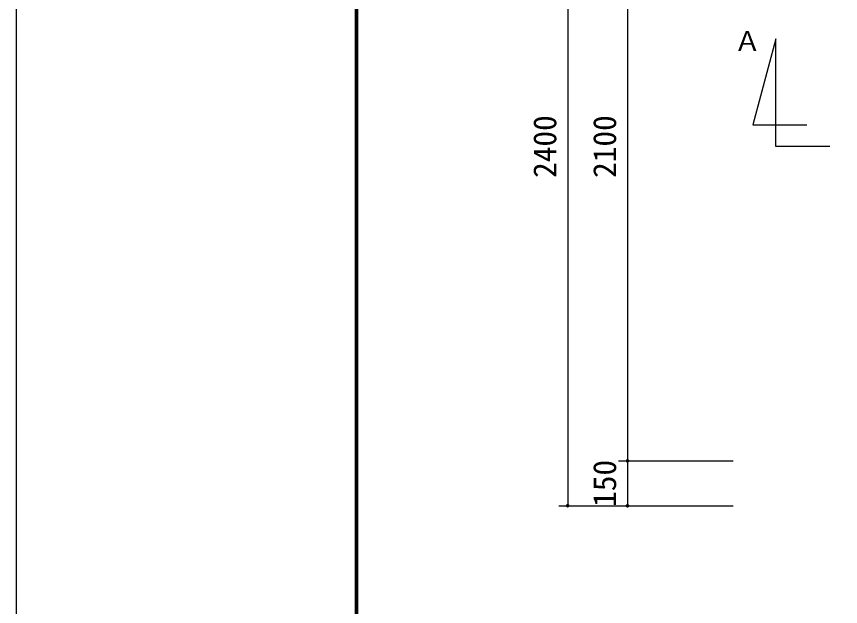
# Model space of a CAD drawing. Units: millimetres, scale not verified. Extents: x -11715 to 8910, y -9164 to 6308.
# Drawn here: x -8910 to -6156, y 2366 to 4337 of the extents above; entities that cross this region are included whole.
import ezdxf
from ezdxf.enums import TextEntityAlignment as Align

# ---------------------------------------------------------------- set-up
doc = ezdxf.new("R2010")
doc.units = ezdxf.units.MM
doc.header["$LTSCALE"] = 30
for name, color, linetype, lineweight in [('0-0_製作', 5, 'Continuous', 25), ('0-2_空気管', 3, 'Continuous', 25), ('0-F_図面枠', 7, 'Continuous', 25), ('1-0_Axis_waku', 7, 'Continuous', 25)]:
    doc.layers.add(name, color=color, linetype=linetype, lineweight=lineweight)
doc.styles.add('ＭＳ ゴシック', font='')
doc.styles.get('ＭＳ ゴシック').set_extended_font_data('MS Gothic')

msp = doc.modelspace()

# ---------------------------------------------------------------- linework, layer by layer
at = {"layer": '0-0_製作', "color": 2}
for p, q in [((-7067.64, 5102.37), (-7067.64, 2702.37)), ((-6867.64, 4952.37), (-6867.64, 2852.37)), ((-6897.64, 2852.37), (-6514.58, 2852.37)), ((-6867.64, 2852.37), (-6867.64, 2702.37)), ((-7097.64, 2702.37), (-6514.58, 2702.37)), ((-6897.64, 2702.37), (-6514.58, 2702.37))]:
    msp.add_line(p, q, dxfattribs=at)
at = {"layer": '0-0_製作'}
for points in [[(-6871.75, 2856.74), (-6873.64, 2852.37), (-6873.63, 2852.75)], [(-6871.75, 2856.74), (-6867.64, 2852.37), (-6873.64, 2852.37)], [(-6867.64, 2852.37), (-6873.6, 2851.62), (-6873.64, 2852.37)], [(-6871.75, 2856.74), (-6873.63, 2852.75), (-6872.27, 2856.19)], [(-6872.27, 2856.19), (-6873.63, 2852.75), (-6873.54, 2853.49)], [(-6867.64, 2852.37), (-6873.46, 2850.88), (-6873.6, 2851.62)], [(-6872.27, 2856.19), (-6873.54, 2853.49), (-6872.71, 2855.58)], [(-6872.71, 2855.58), (-6873.54, 2853.49), (-6873.35, 2854.22)], [(-6867.64, 2852.37), (-6873.22, 2850.16), (-6873.46, 2850.88)], [(-6872.71, 2855.58), (-6873.35, 2854.22), (-6873.07, 2854.92)], [(-6867.64, 2852.37), (-6872.9, 2849.48), (-6873.22, 2850.16)], [(-6867.64, 2852.37), (-6872.5, 2848.84), (-6872.9, 2849.48)], [(-6867.64, 2852.37), (-6872.02, 2848.26), (-6872.5, 2848.84)], [(-6867.64, 2852.37), (-6871.47, 2847.75), (-6872.02, 2848.26)], [(-6871.17, 2857.22), (-6867.64, 2852.37), (-6871.75, 2856.74)], [(-6867.64, 2852.37), (-6870.86, 2847.3), (-6871.47, 2847.75)], [(-6870.53, 2857.63), (-6867.64, 2852.37), (-6871.17, 2857.22)], [(-6867.64, 2852.37), (-6870.2, 2846.94), (-6870.86, 2847.3)], [(-6869.85, 2857.95), (-6867.64, 2852.37), (-6870.53, 2857.63)], [(-6867.64, 2852.37), (-6869.5, 2846.66), (-6870.2, 2846.94)], [(-6869.14, 2858.18), (-6867.64, 2852.37), (-6869.85, 2857.95)], [(-6867.64, 2846.37), (-6869.5, 2846.66), (-6867.64, 2852.37)], [(-6867.64, 2846.37), (-6868.77, 2846.48), (-6869.5, 2846.66)], [(-6868.4, 2858.32), (-6867.64, 2852.37), (-6869.14, 2858.18)], [(-6867.64, 2846.37), (-6868.02, 2846.38), (-6868.77, 2846.48)], [(-6867.64, 2858.37), (-6867.64, 2852.37), (-6868.4, 2858.32)], [(-6867.27, 2858.36), (-6867.64, 2852.37), (-6867.64, 2858.37)], [(-6866.52, 2858.26), (-6867.64, 2852.37), (-6867.27, 2858.36)], [(-6865.79, 2858.08), (-6867.64, 2852.37), (-6866.52, 2858.26)], [(-6865.09, 2857.8), (-6867.64, 2852.37), (-6865.79, 2858.08)], [(-6865.09, 2857.8), (-6861.64, 2852.37), (-6867.64, 2852.37)], [(-6861.64, 2852.37), (-6867.64, 2846.37), (-6867.64, 2852.37)], [(-6861.64, 2852.37), (-6866.89, 2846.42), (-6867.64, 2846.37)], [(-6861.64, 2852.37), (-6866.15, 2846.56), (-6866.89, 2846.42)], [(-6861.64, 2852.37), (-6865.44, 2846.79), (-6866.15, 2846.56)], [(-6861.64, 2852.37), (-6864.75, 2847.11), (-6865.44, 2846.79)], [(-6864.43, 2857.44), (-6861.64, 2852.37), (-6865.09, 2857.8)], [(-6861.64, 2852.37), (-6864.12, 2847.51), (-6864.75, 2847.11)], [(-6863.82, 2856.99), (-6861.64, 2852.37), (-6864.43, 2857.44)], [(-6861.64, 2852.37), (-6863.54, 2848), (-6864.12, 2847.51)], [(-6863.27, 2856.48), (-6861.64, 2852.37), (-6863.82, 2856.99)], [(-6861.64, 2852.37), (-6863.02, 2848.54), (-6863.54, 2848)], [(-6862.79, 2855.9), (-6861.64, 2852.37), (-6863.27, 2856.48)], [(-6861.66, 2851.99), (-6863.02, 2848.54), (-6861.64, 2852.37)], [(-6861.75, 2851.24), (-6863.02, 2848.54), (-6861.66, 2851.99)], [(-6861.75, 2851.24), (-6862.58, 2849.15), (-6863.02, 2848.54)], [(-6862.39, 2855.26), (-6861.64, 2852.37), (-6862.79, 2855.9)], [(-6861.94, 2850.51), (-6862.58, 2849.15), (-6861.75, 2851.24)], [(-6861.94, 2850.51), (-6862.21, 2849.81), (-6862.58, 2849.15)], [(-6862.07, 2854.58), (-6861.64, 2852.37), (-6862.39, 2855.26)], [(-6861.83, 2853.86), (-6861.64, 2852.37), (-6862.07, 2854.58)], [(-6861.69, 2853.12), (-6861.64, 2852.37), (-6861.83, 2853.86)], [(-7071.75, 2706.75), (-7073.64, 2702.37), (-7072.27, 2706.2)], [(-7071.75, 2706.75), (-7067.64, 2702.37), (-7073.64, 2702.37)], [(-7072.27, 2706.2), (-7073.64, 2702.37), (-7073.63, 2702.75)], [(-7067.64, 2702.37), (-7073.6, 2701.62), (-7073.64, 2702.37)], [(-7072.27, 2706.2), (-7073.63, 2702.75), (-7072.71, 2705.59)], [(-7072.71, 2705.59), (-7073.63, 2702.75), (-7073.54, 2703.5)], [(-7067.64, 2702.37), (-7073.46, 2700.88), (-7073.6, 2701.62)], [(-7072.71, 2705.59), (-7073.54, 2703.5), (-7073.07, 2704.93)], [(-7073.07, 2704.93), (-7073.54, 2703.5), (-7073.35, 2704.23)], [(-7067.64, 2702.37), (-7073.22, 2700.16), (-7073.46, 2700.88)], [(-7067.64, 2702.37), (-7072.9, 2699.48), (-7073.22, 2700.16)], [(-7067.64, 2702.37), (-7072.5, 2698.85), (-7072.9, 2699.48)], [(-7067.64, 2702.37), (-7072.02, 2698.26), (-7072.5, 2698.85)], [(-7067.64, 2702.37), (-7071.47, 2697.75), (-7072.02, 2698.26)], [(-7071.17, 2707.23), (-7067.64, 2702.37), (-7071.75, 2706.75)], [(-7067.64, 2702.37), (-7070.86, 2697.31), (-7071.47, 2697.75)], [(-7070.53, 2707.63), (-7067.64, 2702.37), (-7071.17, 2707.23)], [(-7067.64, 2702.37), (-7070.2, 2696.94), (-7070.86, 2697.31)], [(-7069.85, 2707.95), (-7067.64, 2702.37), (-7070.53, 2707.63)], [(-7067.64, 2702.37), (-7069.5, 2696.67), (-7070.2, 2696.94)], [(-7069.14, 2708.18), (-7067.64, 2702.37), (-7069.85, 2707.95)], [(-7067.64, 2696.37), (-7069.5, 2696.67), (-7067.64, 2702.37)], [(-7068.4, 2708.32), (-7067.64, 2702.37), (-7069.14, 2708.18)], [(-7067.64, 2708.37), (-7067.64, 2702.37), (-7068.4, 2708.32)], [(-7067.27, 2708.36), (-7067.64, 2702.37), (-7067.64, 2708.37)], [(-7066.52, 2708.27), (-7067.64, 2702.37), (-7067.27, 2708.36)], [(-7065.79, 2708.08), (-7067.64, 2702.37), (-7066.52, 2708.27)], [(-7065.09, 2707.8), (-7067.64, 2702.37), (-7065.79, 2708.08)], [(-7065.09, 2707.8), (-7061.64, 2702.37), (-7067.64, 2702.37)], [(-7061.64, 2702.37), (-7067.64, 2696.37), (-7067.64, 2702.37)], [(-7061.64, 2702.37), (-7066.89, 2696.42), (-7067.64, 2696.37)], [(-7061.64, 2702.37), (-7066.15, 2696.56), (-7066.89, 2696.42)], [(-7061.64, 2702.37), (-7065.44, 2696.79), (-7066.15, 2696.56)], [(-7061.64, 2702.37), (-7064.75, 2697.11), (-7065.44, 2696.79)], [(-7064.43, 2707.44), (-7061.64, 2702.37), (-7065.09, 2707.8)], [(-7061.64, 2702.37), (-7064.12, 2697.52), (-7064.75, 2697.11)], [(-7063.82, 2707), (-7061.64, 2702.37), (-7064.43, 2707.44)], [(-7061.64, 2702.37), (-7063.54, 2698), (-7064.12, 2697.52)], [(-7063.27, 2706.48), (-7061.64, 2702.37), (-7063.82, 2707)], [(-7061.64, 2702.37), (-7063.02, 2698.55), (-7063.54, 2698)], [(-7062.79, 2705.9), (-7061.64, 2702.37), (-7063.27, 2706.48)], [(-7061.66, 2702), (-7063.02, 2698.55), (-7061.64, 2702.37)], [(-7061.66, 2702), (-7062.58, 2699.16), (-7063.02, 2698.55)], [(-7062.39, 2705.26), (-7061.64, 2702.37), (-7062.79, 2705.9)], [(-7061.75, 2701.25), (-7062.58, 2699.16), (-7061.66, 2702)], [(-7061.75, 2701.25), (-7062.21, 2699.82), (-7062.58, 2699.16)], [(-7062.07, 2704.58), (-7061.64, 2702.37), (-7062.39, 2705.26)], [(-7061.94, 2700.52), (-7062.21, 2699.82), (-7061.75, 2701.25)], [(-7061.83, 2703.86), (-7061.64, 2702.37), (-7062.07, 2704.58)], [(-7061.69, 2703.12), (-7061.64, 2702.37), (-7061.83, 2703.86)], [(-6871.75, 2706.75), (-6873.64, 2702.37), (-6872.27, 2706.2)], [(-6871.75, 2706.75), (-6867.64, 2702.37), (-6873.64, 2702.37)], [(-6872.27, 2706.2), (-6873.64, 2702.37), (-6873.63, 2702.75)], [(-6867.64, 2702.37), (-6873.6, 2701.62), (-6873.64, 2702.37)], [(-6872.27, 2706.2), (-6873.63, 2702.75), (-6872.71, 2705.59)], [(-6872.71, 2705.59), (-6873.63, 2702.75), (-6873.54, 2703.5)], [(-6867.64, 2702.37), (-6873.46, 2700.88), (-6873.6, 2701.62)], [(-6872.71, 2705.59), (-6873.54, 2703.5), (-6873.07, 2704.93)], [(-6873.07, 2704.93), (-6873.54, 2703.5), (-6873.35, 2704.23)], [(-6867.64, 2702.37), (-6873.22, 2700.16), (-6873.46, 2700.88)], [(-6867.64, 2702.37), (-6872.9, 2699.48), (-6873.22, 2700.16)], [(-6867.64, 2702.37), (-6872.5, 2698.85), (-6872.9, 2699.48)], [(-6867.64, 2702.37), (-6872.02, 2698.26), (-6872.5, 2698.85)], [(-6867.64, 2702.37), (-6871.47, 2697.75), (-6872.02, 2698.26)], [(-6871.17, 2707.23), (-6867.64, 2702.37), (-6871.75, 2706.75)], [(-6867.64, 2702.37), (-6870.86, 2697.31), (-6871.47, 2697.75)], [(-6870.53, 2707.63), (-6867.64, 2702.37), (-6871.17, 2707.23)], [(-6867.64, 2702.37), (-6870.2, 2696.94), (-6870.86, 2697.31)], [(-6869.85, 2707.95), (-6867.64, 2702.37), (-6870.53, 2707.63)], [(-6867.64, 2702.37), (-6869.5, 2696.67), (-6870.2, 2696.94)], [(-6869.14, 2708.18), (-6867.64, 2702.37), (-6869.85, 2707.95)], [(-6867.64, 2696.37), (-6869.5, 2696.67), (-6867.64, 2702.37)], [(-6868.4, 2708.32), (-6867.64, 2702.37), (-6869.14, 2708.18)], [(-6867.64, 2708.37), (-6867.64, 2702.37), (-6868.4, 2708.32)], [(-6867.27, 2708.36), (-6867.64, 2702.37), (-6867.64, 2708.37)], [(-6866.52, 2708.27), (-6867.64, 2702.37), (-6867.27, 2708.36)], [(-6865.79, 2708.08), (-6867.64, 2702.37), (-6866.52, 2708.27)], [(-6865.09, 2707.8), (-6867.64, 2702.37), (-6865.79, 2708.08)], [(-6865.09, 2707.8), (-6861.64, 2702.37), (-6867.64, 2702.37)], [(-6861.64, 2702.37), (-6867.64, 2696.37), (-6867.64, 2702.37)], [(-6861.64, 2702.37), (-6866.89, 2696.42), (-6867.64, 2696.37)], [(-6861.64, 2702.37), (-6866.15, 2696.56), (-6866.89, 2696.42)], [(-6861.64, 2702.37), (-6865.44, 2696.79), (-6866.15, 2696.56)], [(-6861.64, 2702.37), (-6864.75, 2697.11), (-6865.44, 2696.79)], [(-6864.43, 2707.44), (-6861.64, 2702.37), (-6865.09, 2707.8)], [(-6861.64, 2702.37), (-6864.12, 2697.52), (-6864.75, 2697.11)], [(-6863.82, 2707), (-6861.64, 2702.37), (-6864.43, 2707.44)], [(-6861.64, 2702.37), (-6863.54, 2698), (-6864.12, 2697.52)], [(-6863.27, 2706.48), (-6861.64, 2702.37), (-6863.82, 2707)], [(-6861.64, 2702.37), (-6863.02, 2698.55), (-6863.54, 2698)], [(-6862.79, 2705.9), (-6861.64, 2702.37), (-6863.27, 2706.48)], [(-6861.66, 2702), (-6863.02, 2698.55), (-6861.64, 2702.37)], [(-6861.66, 2702), (-6862.58, 2699.16), (-6863.02, 2698.55)], [(-6862.39, 2705.26), (-6861.64, 2702.37), (-6862.79, 2705.9)], [(-6861.75, 2701.25), (-6862.58, 2699.16), (-6861.66, 2702)], [(-6861.75, 2701.25), (-6862.21, 2699.82), (-6862.58, 2699.16)], [(-6862.07, 2704.58), (-6861.64, 2702.37), (-6862.39, 2705.26)], [(-6861.94, 2700.52), (-6862.21, 2699.82), (-6861.75, 2701.25)], [(-6861.83, 2703.86), (-6861.64, 2702.37), (-6862.07, 2704.58)], [(-6861.69, 2703.12), (-6861.64, 2702.37), (-6861.83, 2703.86)], [(-7067.64, 2696.37), (-7068.77, 2696.48), (-7069.5, 2696.67)], [(-7067.64, 2696.37), (-7068.02, 2696.38), (-7068.77, 2696.48)], [(-6867.64, 2696.37), (-6868.77, 2696.48), (-6869.5, 2696.67)], [(-6867.64, 2696.37), (-6868.02, 2696.38), (-6868.77, 2696.48)]]:
    msp.add_solid(points, dxfattribs=at)
at = {"layer": '0-2_空気管'}
msp.add_lwpolyline([(-6191.59, 3902.5), (-6371.59, 3902.5), (-6371.59, 4262.5), (-6448.76, 3974.5), (-6268.76, 3974.5)], dxfattribs=at)
at = {"layer": '0-F_図面枠'}
msp.add_lwpolyline([(-8910, -6307.5), (-8910, 6307.5), (8910, 6307.5), (8910, -6307.5)], close=True, dxfattribs=at)
at = {"layer": '1-0_Axis_waku'}
for p, q in [((-7778.4, 5769.9), (-7778.4, -5814.9)), ((-7777.8, 5769.3), (-7777.8, -5814.3)), ((-7777.2, 5768.7), (-7777.2, -5813.7)), ((-7776.6, 5768.1), (-7776.6, -5813.1)), ((-7776, 5767.5), (-7776, -5812.5)), ((-7775.4, 5766.9), (-7775.4, -5811.9)), ((-7774.8, 5766.3), (-7774.8, -5811.3)), ((-7774.2, 5765.7), (-7774.2, -5810.7)), ((-7773.6, 5765.1), (-7773.6, -5810.1)), ((-7773, 5764.5), (-7773, -5809.5)), ((-7772.4, 5763.9), (-7772.4, -5808.9)), ((-7771.8, 5763.3), (-7771.8, -5808.3)), ((-7771.2, 5762.7), (-7771.2, -5807.7)), ((-7770.6, 5762.1), (-7770.6, -5807.1)), ((-7770, 5761.5), (-7770, -5806.5))]:
    msp.add_line(p, q, dxfattribs=at)

# ---------------------------------------------------------------- texts
at = {"layer": '0-0_製作', "color": 4, "style": 'ＭＳ ゴシック'}
for s, p in [('2400', (-7082.64, 3797.37)), ('2100', (-6882.64, 3797.37)), ('150', (-6882.64, 2698.62))]:
    msp.add_text(s, height=76.98, rotation=90, dxfattribs=at).set_placement(p, align=Align.BOTTOM_LEFT)
at = {"layer": '0-2_空気管', "color": 4, "style": 'ＭＳ ゴシック'}
msp.add_text('Ａ', height=65.98, dxfattribs=at).set_placement((-6511.91, 4202.05), align=Align.BOTTOM_LEFT)

doc.saveas('drawing.dxf')
